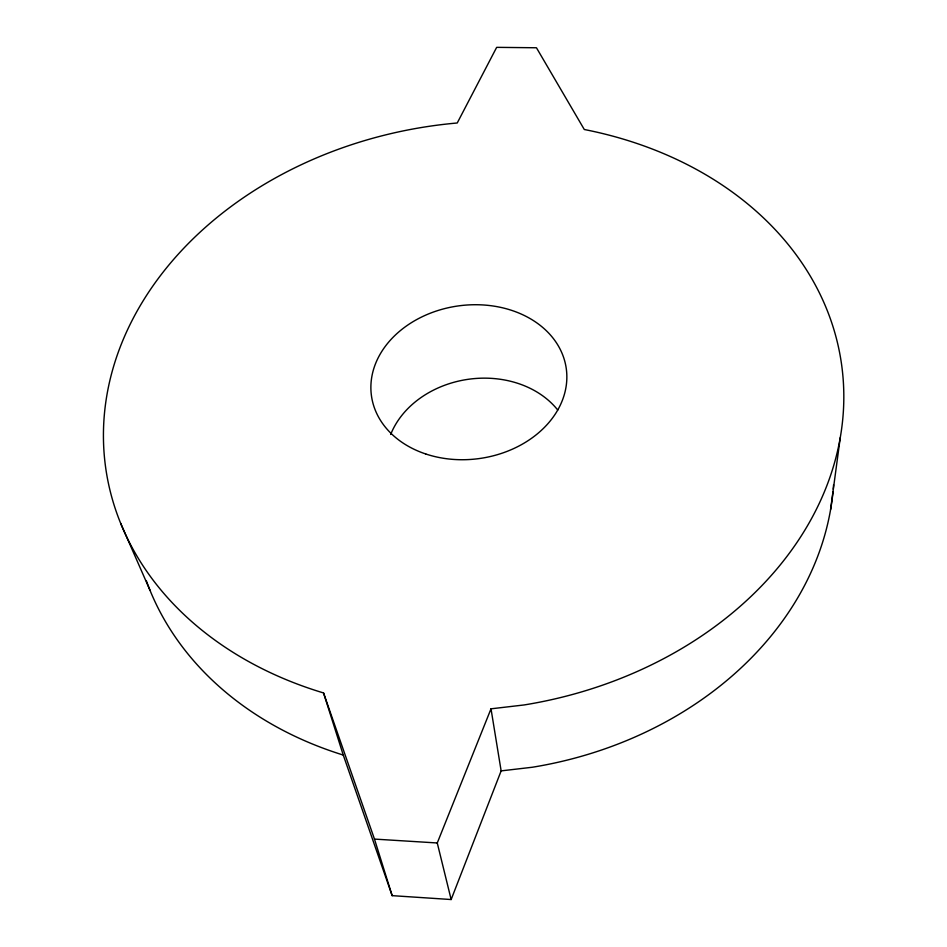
<?xml version="1.0" encoding="UTF-8"?>
<svg xmlns="http://www.w3.org/2000/svg" width="947" height="947" viewBox="0 0 947 947"><rect width="100%" height="100%" fill="white"/><g stroke="black" fill="none" stroke-linecap="round" stroke-linejoin="round"><path stroke-width="1.42" d="M830.59 509.581L840.249 437.692M451.151 899.532L501.141 770.882L491.008 708.818L524.07 704.959A371.555 293.179 -8 0 0 842.534 421.285A371.555 293.179 -8 0 0 584.287 129.502L536.452 47.764L496.666 47.35L457.235 122.992A371.555 293.179 -8 0 0 109.852 380.564A371.555 293.179 -8 0 0 323.543 692.944L374.467 839.089L392.153 895.649L451.151 899.532L437.265 842.972L491.008 708.818M501.141 770.882L532.238 767.259A351.941 286.219 -8 0 0 832.969 492.085M437.265 842.972L374.467 839.089M120.648 523.289L149.934 590.123M323.543 692.944L343.264 755.055L392.153 895.649M833.573 484.817A351.941 286.219 -8 0 1 833.242 489.173M343.264 755.055A351.941 286.219 -8 0 1 146.288 580.594M390.685 434.472A93.232 75.322 -8 0 1 467.83 379.356A93.232 75.322 -8 0 1 557.771 410.063M425.748 453.98A98.358 77.038 -8 0 0 566.626 371.733A98.358 77.038 -8 0 0 414.218 320.974A98.358 77.038 -8 0 0 425.748 453.98"/></g></svg>
